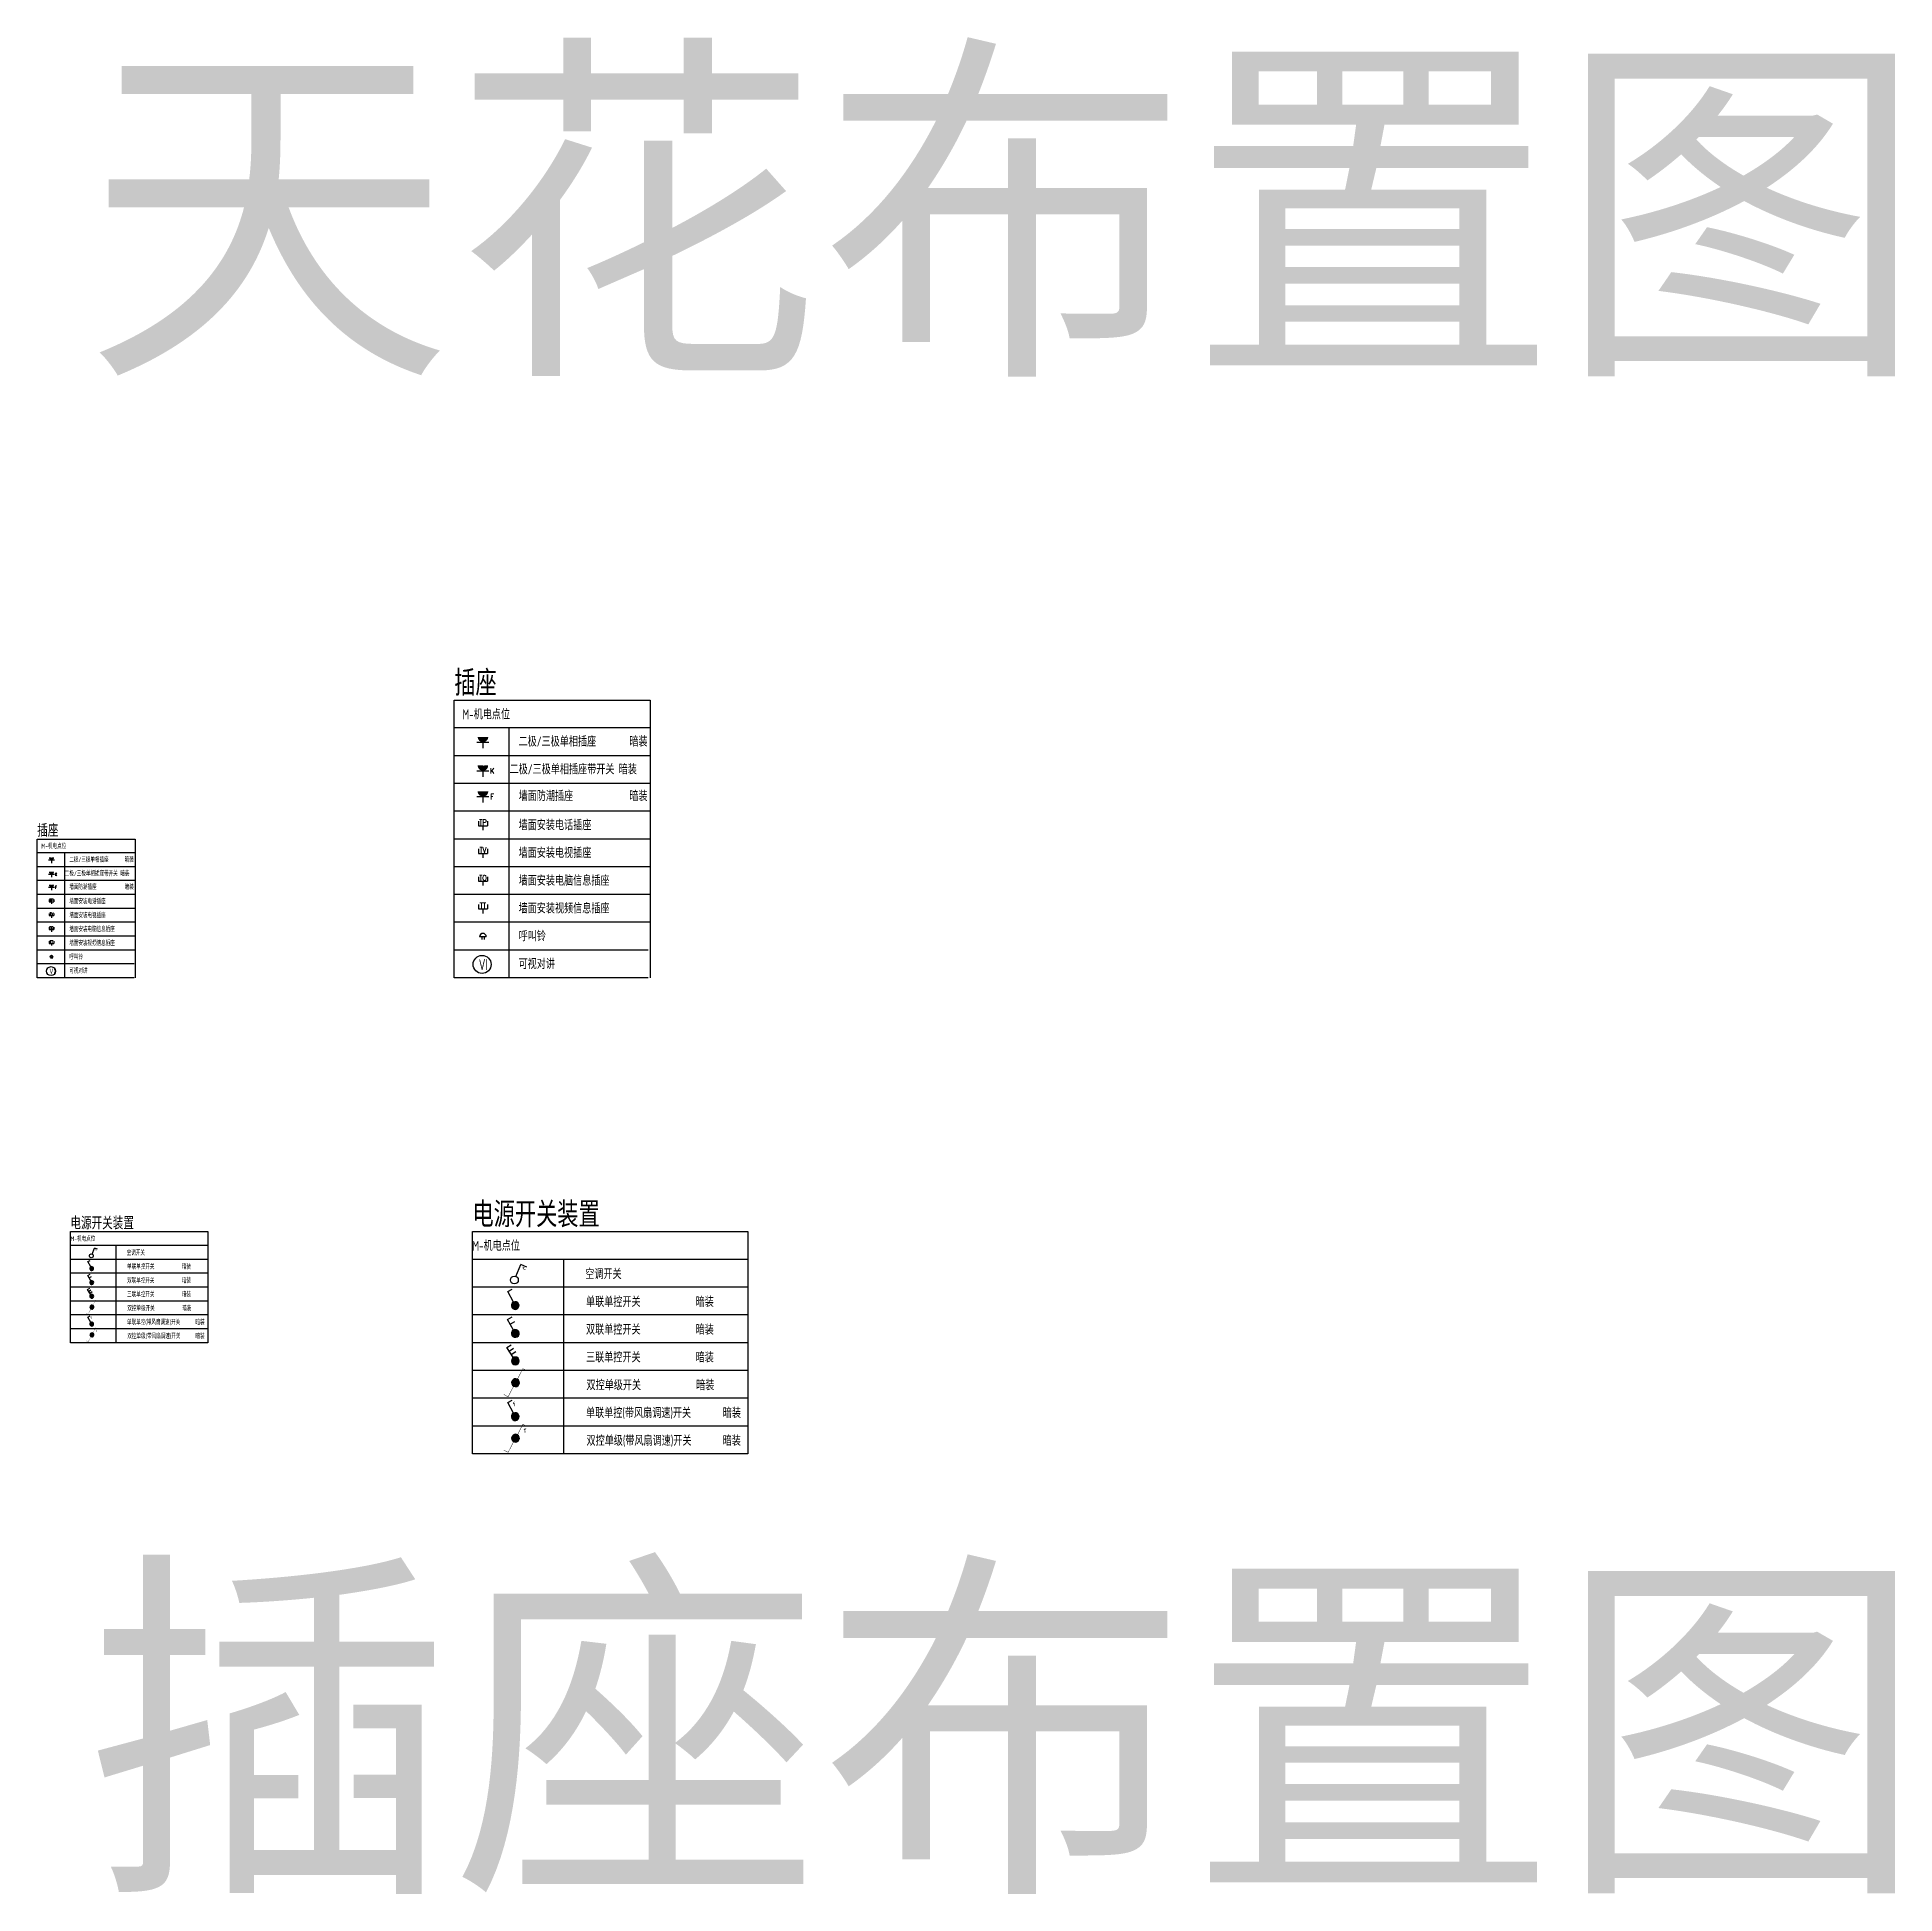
# Model space of a CAD drawing. Header units: millimetres. Extents: x -133666 to 880576, y -269375 to 86941.
# Drawn here: x 43406 to 80574, y -183580 to -146434 of the extents above; entities that cross this region are included whole.
import ezdxf
from ezdxf.enums import TextEntityAlignment as Align

# ---------------------------------------------------------------- set-up
doc = ezdxf.new("R2010")
doc.units = ezdxf.units.MM
doc.header["$LTSCALE"] = 1000
doc.layers.get('0').update_dxf_attribs({"linetype": 'CONTINUOUS'})
for name, color, linetype in [('M-机电点位(布局空间)', 7, 'CONTINUOUS'), ('PUB_TEXT', 7, 'CONTINUOUS'), ('W-文字', 35, 'CONTINUOUS')]:
    doc.layers.add(name, color=color, linetype=linetype)
doc.styles.add('HZ', font='romans.shx', dxfattribs={"width": 0.9, "bigfont": 'bzhz.shx'})
doc.styles.add('WORD-1', font='tssdeng.shx', dxfattribs={"width": 0.7, "bigfont": 'tssdchn.shx'})
doc.styles.add('XZ', font='', dxfattribs={"width": 0.7})
doc.styles.add('图框－2', font='tssdeng.shx', dxfattribs={"width": 0.7, "bigfont": 'TSSDCHN.shx'})
doc.styles.add('文字2', font='simhei.ttf')
doc.styles.add('黑体', font='simhei.ttf')
doc.styles.get('XZ').set_extended_font_data('SimSun')

# ---------------------------------------------------------------- blocks, each defined once
blk = doc.blocks.new('二极 三极单相插座  暗装')
for p, q in [((-54, 55), (54, 55)), ((0, 55), (0, 0))]:
    blk.add_line(p, q)
at = {"const_width": 47.2}
blk.add_lwpolyline([(24, 101, -0.414214), (0, 78, -0.414214), (-24, 101, -0.414214)], format="xyb", dxfattribs=at)
blk = doc.blocks.new('墙面防潮插座 暗装')
for p, q in [((-54, 55), (54, 55)), ((0, 55), (0, 0))]:
    blk.add_line(p, q)
at = {"const_width": 47.2}
blk.add_lwpolyline([(24, 101, -0.414214), (0, 78, -0.414214), (-24, 101, -0.414214)], format="xyb", dxfattribs=at)
at = {"style": 'HZ', "width": 0.9}
blk.add_text('F', height=50, dxfattribs=at).set_placement((83, 53), align=Align.MIDDLE)
blk = doc.blocks.new('墙面安装电话插座')
at = {"linetype": 'Continuous'}
for p, q in [((-40, 80), (-40, 40)), ((-40, 40), (40, 40)), ((0, 40), (0, 0)), ((40, 80), (40, 40))]:
    blk.add_line(p, q, dxfattribs=at)
at = {"style": 'HZ', "width": 0.8}
blk.add_text('TP', height=50, dxfattribs=at).set_placement((0, 70), align=Align.MIDDLE)
blk = doc.blocks.new('墙面安装电视插座')
at = {"linetype": 'Continuous'}
for p, q in [((-40, 80), (-40, 40)), ((-40, 40), (40, 40)), ((0, 40), (0, 0)), ((40, 80), (40, 40))]:
    blk.add_line(p, q, dxfattribs=at)
at = {"style": 'HZ', "width": 0.8}
blk.add_text('TV', height=50, dxfattribs=at).set_placement((0, 70), align=Align.MIDDLE)
blk = doc.blocks.new('墙面安装电脑信息插座')
at = {"linetype": 'Continuous'}
for p, q in [((-40, 80), (-40, 40)), ((-40, 40), (40, 40)), ((0, 40), (0, 0)), ((40, 80), (40, 40))]:
    blk.add_line(p, q, dxfattribs=at)
at = {"style": 'HZ', "width": 0.8}
blk.add_text('TO', height=50, dxfattribs=at).set_placement((0, 70), align=Align.MIDDLE)
blk = doc.blocks.new('呼叫铃')
for p, q in [((0, 0), (0, -24)), ((20, 0), (20, -24)), ((40, 0), (-20, 0))]:
    blk.add_line(p, q)
blk.add_arc((10, 0), 30, 0, 180)
blk = doc.blocks.new('dfdf')
at = {"layer": 'M-机电点位(布局空间)', "color": 7}
blk.add_circle((3951.18, 129.56), 1.8, dxfattribs=at)
at = {"layer": 'M-机电点位(布局空间)', "color": 7, "style": '图框－2', "width": 0.7}
blk.add_text('VI', height=2.2, dxfattribs=at).set_placement((3950.51, 128.43))
blk = doc.blocks.new('SDSDG')
for p, q in [((3940.56, 16.7), (3942.96, 16.7)), ((3941.76, 16.7), (3941.76, 15.48))]:
    blk.add_line(p, q)
at = {"const_width": 1.05}
blk.add_lwpolyline([(3942.28, 17.74, -0.414214), (3941.76, 17.21, -0.414214), (3941.23, 17.74, -0.414214)], format="xyb", dxfattribs=at)
at = {"style": 'HZ', "width": 0.9}
blk.add_text('K', height=1.11, dxfattribs=at).set_placement((3943.6, 16.67), align=Align.MIDDLE)
blk = doc.blocks.new('单极限时开关 明装')
at = {"linetype": 'Continuous'}
for p in [(13.3, 13.3), (79.5, 35.4)]:
    blk.add_line(p, (57.5, 57.5), dxfattribs=at)
blk.add_circle((0, 0), 18.8)
at = {"lineweight": 120, "style": '文字2'}
blk.add_text('t', height=20, dxfattribs=at).set_placement((55.8, 25.2))
blk = doc.blocks.new('单联单控开关 暗装')
at = {"linetype": 'Continuous'}
h = blk.add_hatch(color=256, dxfattribs=at)
edge = h.paths.add_edge_path()
edge.add_ellipse((0, 0), major_axis=(-26.5, 8.4), ratio=1, start_angle=0, end_angle=360, ccw=False)
for p, q in [((-54, 100), (-23, 117)), ((-13, 25), (-54, 100))]:
    blk.add_line(p, q)
at = {"linetype": 'Continuous', "extrusion": (0, 0, -1)}
blk.add_ellipse((0, 0), major_axis=(-26.5, 8.4), ratio=1, start_param=1.546417, end_param=7.829602, dxfattribs=at)
blk = doc.blocks.new('双联单控开关 暗装')
at = {"linetype": 'Continuous'}
h = blk.add_hatch(color=256, dxfattribs=at)
edge = h.paths.add_edge_path()
edge.add_ellipse((0, 0), major_axis=(-26.8, 7.6), ratio=1, start_angle=0, end_angle=360, ccw=False)
for p, q in [((-55, 100), (-22, 118)), ((-12, 23), (-55, 100)), ((-37, 66), (-4, 86))]:
    blk.add_line(p, q, dxfattribs=at)
at = {"linetype": 'Continuous', "extrusion": (0, 0, -1)}
blk.add_ellipse((0, 0), major_axis=(-26.8, 7.6), ratio=1, start_param=1.568207, end_param=7.851392, dxfattribs=at)
blk = doc.blocks.new('三联单控开关 暗装')
at = {"linetype": 'Continuous'}
h = blk.add_hatch(color=256, dxfattribs=at)
edge = h.paths.add_edge_path()
edge.add_ellipse((0, 0), major_axis=(-19.7, 19.7), ratio=1, start_angle=0, end_angle=360, ccw=False)
for p, q in [((-62, 96), (-30, 116)), ((-14, 22), (-62, 96)), ((-45, 70), (-13, 92)), ((-29, 45), (4, 67))]:
    blk.add_line(p, q, dxfattribs=at)
at = {"linetype": 'Continuous', "extrusion": (0, 0, -1)}
blk.add_ellipse((0, 0), major_axis=(-19.7, 19.7), ratio=1, start_param=4.559076237561083, end_param=10.84226154474067, dxfattribs=at)
blk = doc.blocks.new('双控单级开关 暗装')
at = {"linetype": 'Continuous'}
h = blk.add_hatch(color=256, dxfattribs=at)
edge = h.paths.add_edge_path()
edge.add_ellipse((5, 0), major_axis=(5.5, 27.3), ratio=1, start_angle=0, end_angle=360)
at = {"const_width": 3, "elevation": 1296}
for points in [[(-11, 23), (-59, 95), (-88, 75)], [(21, -22), (68, -94), (97, -74)]]:
    blk.add_lwpolyline(points, dxfattribs=at)
at = {"linetype": 'Continuous'}
for major_axis in [(5.5, 27.3), (-5.5, -27.3)]:
    blk.add_ellipse((5, 0, 1296), major_axis=major_axis, ratio=1, start_param=1.570356, end_param=7.853541, dxfattribs=at)

msp = doc.modelspace()

# ---------------------------------------------------------------- linework, layer by layer
at = {"linetype": 'Continuous'}
for p, q in [((52236.8, -163787.4), (52236.8, -163876.3)), ((52236.8, -163876.3), (52414.6, -163876.3)), ((52325.7, -163876.3), (52325.7, -163965.2)), ((52414.6, -163787.4), (52414.6, -163876.3)), ((43648.3, -164520.8), (43648.3, -164565.3)), ((43648.3, -164565.3), (43737.1, -164565.3)), ((43692.7, -164565.3), (43692.7, -164609.7)), ((43737.1, -164520.8), (43737.1, -164565.3))]:
    msp.add_line(p, q, dxfattribs=at)
at = {"layer": 'W-文字', "color": 249}
for p, q in [((55673.2, -160254.3), (51752.3, -160254.3)), ((55673.2, -160254.3), (51752.3, -160254.3)), ((52845.6, -160254.3), (52845.6, -165254.3)), ((55673.2, -160809.8), (51752.3, -160809.8)), ((55673.2, -160809.8), (51752.3, -160809.8)), ((55673.2, -161365.4), (51752.3, -161365.4)), ((55673.2, -161365.4), (51752.3, -161365.4)), ((55673.2, -161920.9), (51752.3, -161920.9)), ((45366.5, -162754.3), (43406, -162754.3)), ((45366.5, -162754.3), (43406, -162754.3)), ((43952.6, -162754.3), (43952.6, -165254.3)), ((55673.2, -162476.5), (51752.3, -162476.5)), ((45366.5, -163032.1), (43406, -163032.1)), ((45366.5, -163032.1), (43406, -163032.1)), ((55673.2, -163032.1), (51752.3, -163032.1)), ((45366.5, -163309.8), (43406, -163309.8)), ((45366.5, -163309.8), (43406, -163309.8)), ((45366.5, -163587.6), (43406, -163587.6)), ((45366.5, -163865.4), (43406, -163865.4)), ((55673.2, -163587.6), (51752.3, -163587.6)), ((45366.5, -164143.2), (43406, -164143.2)), ((55673.2, -164143.2), (51752.3, -164143.2)), ((45366.5, -164420.9), (43406, -164420.9)), ((45366.5, -164698.7), (43406, -164698.7)), ((45344.1, -164976.5), (43406, -164976.5)), ((55628.5, -164698.7), (51752.3, -164698.7)), ((45344.1, -165254.3), (43406, -165254.3)), ((55628.5, -165254.3), (51752.3, -165254.3)), ((46823.3, -170609.3), (44070, -170609.3)), ((46823.3, -170887.1), (44070, -170887.1)), ((44980.1, -170609.3), (44980.1, -172553.7)), ((57622.7, -170887.1), (52116.1, -170887.1)), ((53936.1, -170887.1), (53936.1, -174776)), ((46823.3, -171164.8), (44070, -171164.8)), ((46823.3, -171442.6), (44070, -171442.6)), ((57622.7, -171442.6), (52116.1, -171442.6)), ((46823.3, -171720.4), (44070, -171720.4)), ((46823.3, -171998.2), (44070, -171998.2)), ((57622.7, -171998.2), (52116.1, -171998.2)), ((46823.3, -172276), (44070, -172276)), ((46823.3, -172553.7), (44070, -172553.7)), ((57622.7, -172553.7), (52116.1, -172553.7)), ((57622.7, -173109.3), (52116.1, -173109.3)), ((57622.7, -173664.8), (52116.1, -173664.8)), ((57622.7, -174220.4), (52116.1, -174220.4)), ((57622.7, -174776), (52116.1, -174776))]:
    msp.add_line(p, q, dxfattribs=at)
for points in [[(51752.3, -159698.7), (55673.2, -159698.7), (55673.2, -165254.3)], [(51752.3, -165254.3), (51752.3, -159698.7)], [(43406, -162476.5), (45366.5, -162476.5), (45366.5, -165254.3)], [(43406, -165254.3), (43406, -162476.5)], [(44070, -170331.5), (46823.3, -170331.5), (46823.3, -172553.7)], [(44070, -172553.7), (44070, -170331.5)], [(52116.1, -170331.5), (57622.7, -170331.5), (57622.7, -174776)], [(52116.1, -174776), (52116.1, -170331.5)]]:
    msp.add_lwpolyline(points, dxfattribs=at)

# ---------------------------------------------------------------- block references
at = {"color": 0}
for p, xscale, yscale, zscale in [((-341851, -162779.5), 100, 100, 100), ((-153395.7, -164016.9), 50, 50, 50)]:
    msp.add_blockref('SDSDG', p, dxfattribs=dict(at, xscale=xscale, yscale=yscale, zscale=zscale))
at = {"layer": 'M-机电点位(布局空间)', "color": 7}
for name, p, xscale, yscale, zscale in [('二极 三极单相插座  暗装', (52325.7, -160658.8), 2.222222222248092, 2.222222222248092, 2.222222222248092), ('二极 三极单相插座  暗装', (52325.7, -160658.8), 2.222222222248092, 2.222222222248092, 2.222222222248092), ('墙面防潮插座 暗装', (52325.7, -161748.4), 2.222222222248092, 2.222222222248092, 2.222222222248092), ('墙面防潮插座 暗装', (52325.7, -161748.4), 2.222222222248092, 2.222222222248092, 2.222222222248092), ('墙面安装电话插座', (52325.7, -162298.5), 2.222222222248092, 2.222222222248092, 2.222222222248092), ('墙面安装电话插座', (52325.7, -162298.5), 2.222222222248092, 2.222222222248092, 2.222222222248092), ('墙面安装电视插座', (52325.7, -162854), 2.222222222248092, 2.222222222248092, 2.222222222248092), ('墙面安装电视插座', (52325.7, -162854), 2.222222222248092, 2.222222222248092, 2.222222222248092), ('二极 三极单相插座  暗装', (43692.7, -162956.5), 1.111111111124046, 1.111111111124046, 1.111111111124046), ('二极 三极单相插座  暗装', (43692.7, -162956.5), 1.111111111124046, 1.111111111124046, 1.111111111124046), ('墙面防潮插座 暗装', (43692.7, -163501.4), 1.111111111124046, 1.111111111124046, 1.111111111124046), ('墙面防潮插座 暗装', (43692.7, -163501.4), 1.111111111124046, 1.111111111124046, 1.111111111124046), ('墙面安装电脑信息插座', (52325.7, -163409.6), 2.222222222248092, 2.222222222248092, 2.222222222248092), ('墙面安装电话插座', (43692.7, -163776.4), 1.111111111124046, 1.111111111124046, 1.111111111124046), ('墙面安装电话插座', (43692.7, -163776.4), 1.111111111124046, 1.111111111124046, 1.111111111124046), ('墙面安装电视插座', (43692.7, -164054.2), 1.111111111124046, 1.111111111124046, 1.111111111124046), ('墙面安装电视插座', (43692.7, -164054.2), 1.111111111124046, 1.111111111124046, 1.111111111124046), ('墙面安装电脑信息插座', (43692.7, -164331.9), 1.111111111124046, 1.111111111124046, 1.111111111124046), ('呼叫铃', (52303.5, -164431.5), 2.222222222248092, 2.222222222248092, 2.222222222248092), ('呼叫铃', (43681.6, -164842.9), 1.111111111124046, 1.111111111124046, 1.111111111124046), ('dfdf', (-342808.8, -177942.2), 100, 100, 100), ('dfdf', (-153874.6, -171598.2), 50, 50, 50), ('单联单控开关 暗装', (44498, -171070.8), 1.396369439447881, 1.396369439447881, 1.396369439447881), ('双联单控开关 暗装', (44498.3, -171350.2), 1.396369439447881, 1.396369439447881, 1.396369439447881), ('三联单控开关 暗装', (44498.7, -171624.6), 1.395793079675059, 1.395793079675059, 1.395793079675059), ('单联单控开关 暗装', (52971.9, -171810.1), 2.792738878866658, 2.792738878866658, 2.792738878866658), ('单联单控开关 暗装', (44498, -172181.9), 1.396369439447881, 1.396369439447881, 1.396369439447881), ('双联单控开关 暗装', (52972.6, -172368.8), 2.792738878866658, 2.792738878866658, 2.792738878866658), ('三联单控开关 暗装', (52973.5, -172917.6), 2.791586159321014, 2.791586159321014, 2.791586159321014), ('单联单控开关 暗装', (52971.9, -174032.3), 2.792738878866658, 2.792738878866658, 2.792738878866658)]:
    msp.add_blockref(name, p, dxfattribs=dict(at, xscale=xscale, yscale=yscale, zscale=zscale))
for name, p, xscale, yscale, zscale, rotation in [('单极限时开关 明装', (44489.4, -170815.4), 2.074074074042287, 2.074074074042287, 2.074074074042287, 22.04904125176757), ('单极限时开关 明装', (52954.9, -171299.2), 4.14814814811155, 4.14814814811155, 4.14814814811155, 22.04904125161666), ('双控单级开关 暗装', (44493.7, -171843, -1810.4), -1.396369439445286, 1.396369439433329, 1.396369439446264, 186.268306999439), ('双控单级开关 暗装', (44493.7, -172398.6, -1810.4), -1.396369439445286, 1.396369439433329, 1.396369439446264, 186.268306999439), ('双控单级开关 暗装', (52963.5, -173354.6, -3620.7), -2.792738878919502, 2.792738878895761, 2.792738878892527, 186.2683069993737), ('双控单级开关 暗装', (52963.5, -174465.7, -3620.7), -2.792738878919502, 2.792738878895761, 2.792738878892527, 186.2683069993737)]:
    msp.add_blockref(name, p, dxfattribs=dict(at, xscale=xscale, yscale=yscale, zscale=zscale, rotation=rotation))

# ---------------------------------------------------------------- texts
at = {"style": 'HZ', "width": 0.8}
for height, p in [(111.11, (52325.7, -163809.6)), (55.56, (43692.7, -164531.9))]:
    msp.add_text('TT', height=height, dxfattribs=at).set_placement(p, align=Align.MIDDLE)
at = {"lineweight": 120, "style": '文字2'}
for height, rotation, p in [(41.5, 22.04904, (44480.4, -172083.5)), (41.5, 5.48341, (44580.6, -172342.5)), (83, 22.04904, (52936.7, -173835.6)), (83, 5.48341, (53137.2, -174353.6))]:
    msp.add_text('f', height=height, rotation=rotation, dxfattribs=at).set_placement(p)
at = {"layer": 'M-机电点位(布局空间)', "color": 7, "style": 'WORD-1', "width": 0.7}
for height, p in [(200, (51918.5, -159982.1)), (200, (51918.5, -159982.1)), (100, (43489.1, -162618.2)), (100, (43489.1, -162618.2)), (100, (44070, -170473.2)), (200, (52116.1, -170614.9))]:
    msp.add_text('M-机电点位', height=height, dxfattribs=at).set_placement(p, align=Align.MIDDLE_LEFT)
at = {"layer": 'PUB_TEXT', "style": '黑体'}
for s, p in [('天花布置图', (44348.1, -152630.3)), ('插座布置图', (44348.1, -182983.1))]:
    msp.add_text(s, height=5401.42, dxfattribs=at).set_placement(p)
at = {"layer": 'W-文字', "color": 35, "ltscale": 1000, "style": 'XZ', "width": 0.7}
for s, height, p in [('插座', 444.44, (51752.3, -159560.7)), ('插座', 444.44, (51752.3, -159560.7)), ('插座', 222.22, (43406, -162407.5)), ('插座', 222.22, (43406, -162407.5)), ('电源开关装置', 444.44, (52116.1, -170193.5)), ('电源开关装置', 222.22, (44070, -170262.5))]:
    msp.add_text(s, height=height, dxfattribs=at).set_placement(p)
at = {"layer": 'W-文字', "color": 35, "style": 'WORD-1', "width": 0.7}
for s, height, p in [('二极/三极单相插座 ', 200, (53038.2, -160526.8)), ('二极/三极单相插座 ', 200, (53038.2, -160526.8)), ('二极/三极单相插座带开关 暗装 ', 200, (52858, -161082.3)), ('墙面防潮插座', 200, (53038.2, -161616.4)), ('墙面防潮插座', 200, (53038.2, -161616.4)), ('墙面安装电话插座', 200, (53038.2, -162198.7)), ('墙面安装电话插座', 200, (53038.2, -162198.7)), ('墙面安装电视插座', 200, (53038.2, -162754.3)), ('二极/三极单相插座带开关 暗装 ', 100, (43958.9, -163168.3)), ('二极/三极单相插座 ', 100, (44049, -162890.5)), ('二极/三极单相插座 ', 100, (44049, -162890.5)), ('墙面防潮插座', 100, (44049, -163435.4)), ('墙面防潮插座', 100, (44049, -163435.4)), ('墙面安装电脑信息插座', 200, (53038.2, -163309.8)), ('墙面安装电话插座', 100, (44049, -163726.5)), ('墙面安装电话插座', 100, (44049, -163726.5)), ('墙面安装视频信息插座', 200, (53038.2, -163865.4)), ('墙面安装电视插座', 100, (44049, -164004.3)), ('墙面安装电脑信息插座', 100, (44049, -164282.1)), ('墙面安装视频信息插座', 100, (44049, -164559.8)), ('呼叫铃', 200, (53038.2, -164420.9)), ('呼叫铃', 100, (44049, -164837.6)), ('可视对讲', 200, (53038.2, -164976.5)), ('可视对讲', 100, (44049, -165115.4)), ('空调开关', 100, (45198, -170756.4)), ('单联单控开关', 100, (45205.9, -171034.2)), ('双联单控开关', 100, (45205.9, -171312)), ('空调开关', 200, (54371.9, -171181.3)), ('三联单控开关', 100, (45205.9, -171589.8)), ('单联单控开关', 200, (54387.9, -171736.9)), ('单联单控(带风扇调速)开关', 100, (45205.9, -172145.3)), ('双控单级开关', 100, (45210.4, -171867.5)), ('双控单级(带风扇调速)开关', 100, (45210.4, -172423.1)), ('双联单控开关', 200, (54387.9, -172292.4)), ('三联单控开关', 200, (54387.9, -172848)), ('双控单级开关', 200, (54396.8, -173403.5)), ('单联单控(带风扇调速)开关', 200, (54387.9, -173959.1)), ('双控单级(带风扇调速)开关', 200, (54396.8, -174514.7))]:
    msp.add_text(s, height=height, dxfattribs=at).set_placement(p, align=Align.MIDDLE_LEFT)
for height, p in [(200, (55436.9, -160526.8)), (200, (55436.9, -161616.4)), (100, (45248.3, -162890.5)), (100, (45248.3, -163435.4)), (100, (46393.2, -171034.2)), (100, (46393.2, -171312)), (100, (46393.2, -171589.8)), (200, (56762.5, -171736.9)), (100, (46398.2, -171867.5)), (100, (46664.6, -172145.3)), (100, (46664.2, -172423.1)), (200, (56762.5, -172292.4)), (200, (56762.5, -172848)), (200, (56772.4, -173403.5)), (200, (57305.2, -173959.1)), (200, (57304.4, -174514.7))]:
    msp.add_text('暗装', height=height, dxfattribs=at).set_placement(p, align=Align.MIDDLE_CENTER)

doc.saveas('drawing.dxf')
